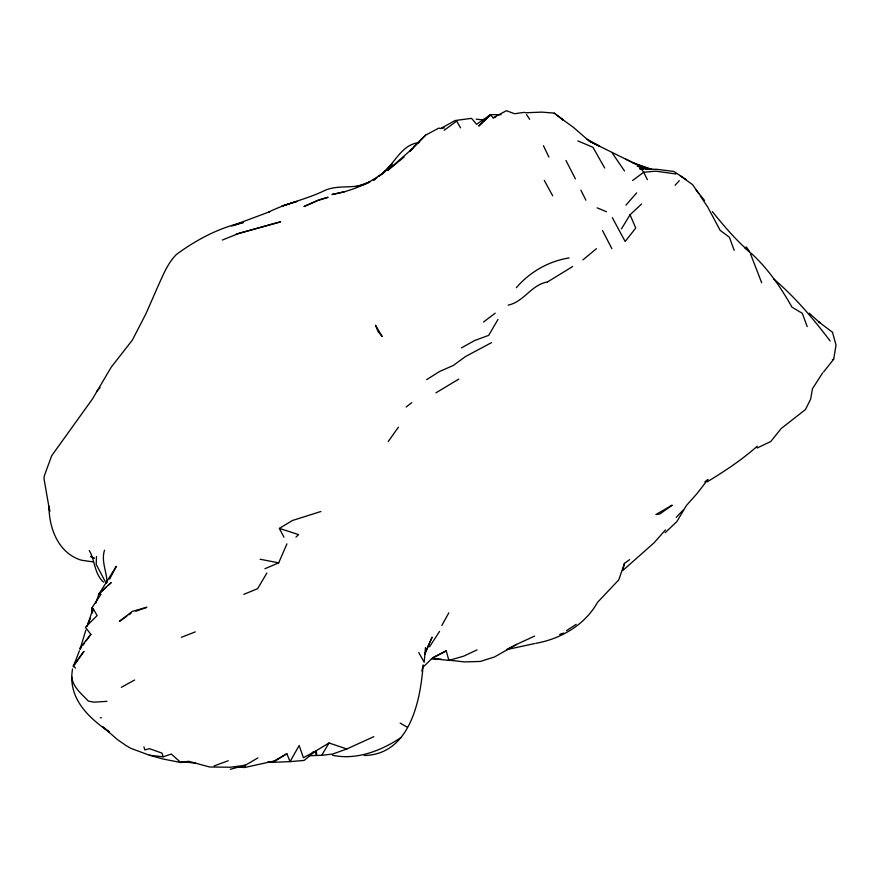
<?xml version="1.0" encoding="UTF-8"?>
<svg xmlns="http://www.w3.org/2000/svg" width="880" height="880" viewBox="0 0 880 880"><rect width="100%" height="100%" fill="white"/><g stroke="black" fill="none" stroke-linecap="round" stroke-linejoin="round"><path stroke-width="1.32" d="M96.503 556.512L96.195 564.355L106.205 583.451M423.126 664.884C420.508 700.678 409.937 754.512 364.221 755.524M823.57 371.987L833.679 359.26L836 345.037L832.491 332.244L818.532 321.706L820.281 322.982M425.491 647.548L424.193 662.277L418.781 652.553M109.142 731.874C87.472 716.991 67.507 697.521 72.567 668.943M92.488 612.26L93.115 608.498L91.597 608.344L91.971 613.481M235.356 767.096L244.739 767.481L245.168 765.336L257.928 757.9M104.5 550.264C100.991 561.099 106.865 571.758 107.019 582.67M629.618 559.636L624.481 563.376L622.721 570.581L654.148 542.729L665.434 529.903M421.795 671.044L423.17 666.204M95.689 603.372L98.945 594.044L116.303 566.379L109.626 579.106M624.481 563.376L618.75 579.898L597.553 602.316C585.046 624.877 560.758 638.902 535.854 643.313M87.021 626.538L93.115 608.498L97.097 615.582L85.404 627.286L90.849 634.348L86.229 640.739M85.866 630.025L80.058 649.264L81.609 647.13M73.216 666.732L79.431 650.738M429.418 643.269L424.611 654.39L432.135 637.142L429.968 642.048M264.935 568.711L278.685 562.848L286.913 543.873M87.791 624.206L90.464 618.31M232.969 225.709L243.342 222.486C219.032 227.623 196.394 239.789 176.429 254.452C167.453 263.406 162.877 275.66 157.696 286.924L146.025 313.577L132.374 340.065L111.177 367.246L92.565 398.827L51.678 455.752L44.176 476.267L44 478.676L49.654 511.104M441.826 625.504L448.833 612.821M498.003 319.418L488.664 335.379L474.65 340.516L461.439 347.897M266.871 573.023L257.642 588.676L243.815 594.352M308.88 755.733L321.739 755.293L329.032 742.984L346.797 748.979L373.835 736.659M621.445 228.877L630.069 214.753L641.608 203.995M822.668 372.878L812.46 388.74L810.634 399.146L805.464 409.541L781.154 428.56L770.759 441.54L757.207 447.975M429.572 646.745L439.571 631.367M91.597 608.344L100.969 594.264L99.187 593.362L111.199 582.571L108.372 585.222M74.756 664.532L83.963 651.321L73.26 665.797L75.526 668.063M388.19 441.562L398.409 427.196M83.149 644.996L84.689 642.873M329.032 742.984L314.732 751.641L304.106 760.441L290.059 761.618L286.847 753.72L274.032 761.079L273.108 762.322L268.015 761.706M79.915 648.197L90.849 634.348M439.692 128.381L438.922 128.062L425.601 135.146L409.992 151.173L412.918 148.192L387.673 170.445L404.008 157.124M625.944 205.128L636.669 192.863M96.481 391.677L100.089 387.596M675.114 185.24L679.316 180.686M378.763 176.352L383.988 172.502L391.853 164.065M516.34 287.694C529.727 272.019 548.735 261.14 569.129 257.928M384.868 171.589L391.853 164.252M676.225 517.341L683.331 509.927M425.601 135.146L413.479 147.07M295.955 537.163L298.606 534.611L279.378 528.396L292.424 520.498L320.903 511.5M423.148 667.04L431.904 658.57L446.204 650.837L448.91 660.385L463.595 656.183L477.026 649.891M665.192 532.686L676.863 521.609L686.4 505.527L697.103 493.493L707.971 479.468L704.825 481.866M382.019 173.734C394.911 163.702 401.115 144.463 419.254 142.56M98.945 594.044L106.491 586.982M382.074 173.767L386.144 170.291C370.711 183.392 351.725 190.982 331.947 194.513L344.751 191.664M596.431 248.688L582.901 259.897M757.262 446.226C741.928 459.767 724.801 471.152 707.322 481.778M406.142 406.989L411.796 402.611M483.527 322.025L495.176 313.192M632.621 180.499L643.731 172.227L655.721 171.16L676.016 173.998M373.659 180.114L376.827 177.771M378.939 176.209L381.051 174.647M373.527 180.202L375.617 178.662M444.125 130.317L456.698 121.099L460.57 127.875M382.03 173.932L383.988 172.502M126.808 616.253L119.383 621.379L132.22 611.424L146.905 607.255L135.806 611.27M128.931 614.801L131.054 613.338M401.467 737.242C381.557 750.596 356.763 760.474 332.453 755.238M572.649 266.53L547.569 281.908M566.533 630.674L576.169 624.338M432.861 657.558L446.204 650.837M426.646 379.632L439.593 371.481L453.299 365.464L465.509 356.543L491.59 342.606M458.744 379.115L435.919 392.843M286.847 753.72L273.108 762.322L290.059 761.618L299.145 745.503L303.413 757.702L314.732 751.641L316.701 755.447L316.338 750.53M373.351 179.938L375.573 178.618M501.05 114.675L490.479 114.62L476.619 124.344L471.559 118.349L455.136 120.516L440.572 128.579L444.301 127.919M534.578 636.097L516.626 644.369L494.637 656.909L480.414 661.43L464.761 661.936L448.272 660.099M121.352 687.313L134.607 680.02M489.632 116.38L489.599 115.808L478.698 126.082L490.479 114.62L493.086 117.832L506.396 110.715L514.613 113.74L524.271 112.332M516.626 644.369L506.44 649.66L534.677 643.555M508.156 305.14C524.194 301.719 531.168 284.79 547.448 281.963M317.713 200.574L303.996 206.558L318.714 199.892L328.108 197.285L319.011 200.167M222.332 240.053L239.206 233.244L280.654 221.782L236.104 234.234M181.346 637.318L195.25 631.884M214.137 765.93L228.239 760.76M231.616 225.951L269.742 211.706L268.62 212.146C286.363 203.071 306.251 199.485 324.181 190.74C338.767 183.821 355.267 190.124 369.501 182.127M346.797 748.979L332.629 754.05L321.739 755.293M832.37 359.722L833.679 359.26M355.916 186.78L370.029 181.929M560.021 634.37L563.882 633.05M109.054 731.731L102.872 726.935L117.557 739.662L126.181 745.657L131.032 748.418L149.369 755.205L163.152 756.8L171.336 754.039L180.741 762.509L188.573 761.277L209.583 766.986L230.285 767.228L245.168 765.336L230.34 769.285M312.246 752.433L314.732 751.641M560.109 634.678L562.705 633.875M274.032 761.079L244.739 767.481M493.086 117.832L495.737 117.205M242.627 765.567L245.168 765.336M106.931 701.338L94.116 702.163L88.396 701.118C81.785 694.012 72.897 687.269 71.753 676.984M525.052 112.783L541.816 112.123L554.257 113.124L563.013 119.9L554.257 113.124M441.353 659.307L431.904 658.57L448.91 660.385M181.753 761.596L195.723 763.202M476.157 119.13L484.209 120.098M100.342 717.673L101.354 717.794M93.192 561.902L81.499 560.23C58.498 553.388 48.917 528.319 49.027 506.286L49.753 511.181M643.39 169.312L639.562 168.751L657.074 169.345L673.882 171.468L686.136 179.553M260.106 559.24L278.685 562.848M180.741 762.509L162.536 758.89L149.369 755.205M635.151 163.977L651.607 169.477M561 118.371L573.386 127.314L589.325 141.185L633.028 162.745L651.585 169.444M94.149 557.92L90.607 556.457L94.083 558.36M597.124 207.845L606.54 211.761M577.896 140.921L592.955 147.301L604.692 168.003M589.325 141.185L599.775 146.278L587.169 139.249M625.493 159.016L634.81 163.647L633.028 162.745M400.147 723.107L407.242 727.199M679.954 175.56L692.582 184.657L698.841 193.721M749.672 252.01L744.634 247.632L746.526 247.137L749.672 252.01C735.834 239.954 723.8 225.885 712.338 211.574M773.542 278.85C795.003 296.978 813.197 318.626 830.104 340.934M809.292 313.214L819.038 322.069M750.728 252.879C767.69 268.169 780.868 287.441 792.011 307.219L802.274 313.291L807.213 326.612M612.337 153.175L624.536 171.017M696.014 189.882L704.572 200.508M641.014 168.718L643.731 172.227L647.35 179.674M103.488 582.109C94.127 573.584 95.172 560.604 89.276 550.506M700.194 195.789L707.663 206.976L720.148 230.34L729.399 237.226L734.184 250.305M526.526 114.565L529.683 119.317M544.28 180.378L552.684 195.822M612.326 217.668L625.163 241.483L635.734 228.085L630.069 214.753M575.41 178.871L565.961 160.49M602.547 230.604L611.875 248.677M279.378 528.396L283.954 537.174M580.877 190.157L585.904 200.2M543.422 145.684L548.933 157.113M750.431 253.748L761.695 282.777M163.152 756.8L161.953 753.104L149.479 748.671L144.87 749.903L143.924 746.889M672.023 505.274L659.813 514.019L655.897 514.536L672.023 505.274M296.659 201.52L282.106 206.041L296.659 201.52M648.615 169.378L637.153 166.089L648.527 169.345M382.052 336.358L377.982 331.419L375.485 325.204L382.052 336.358"/></g></svg>
